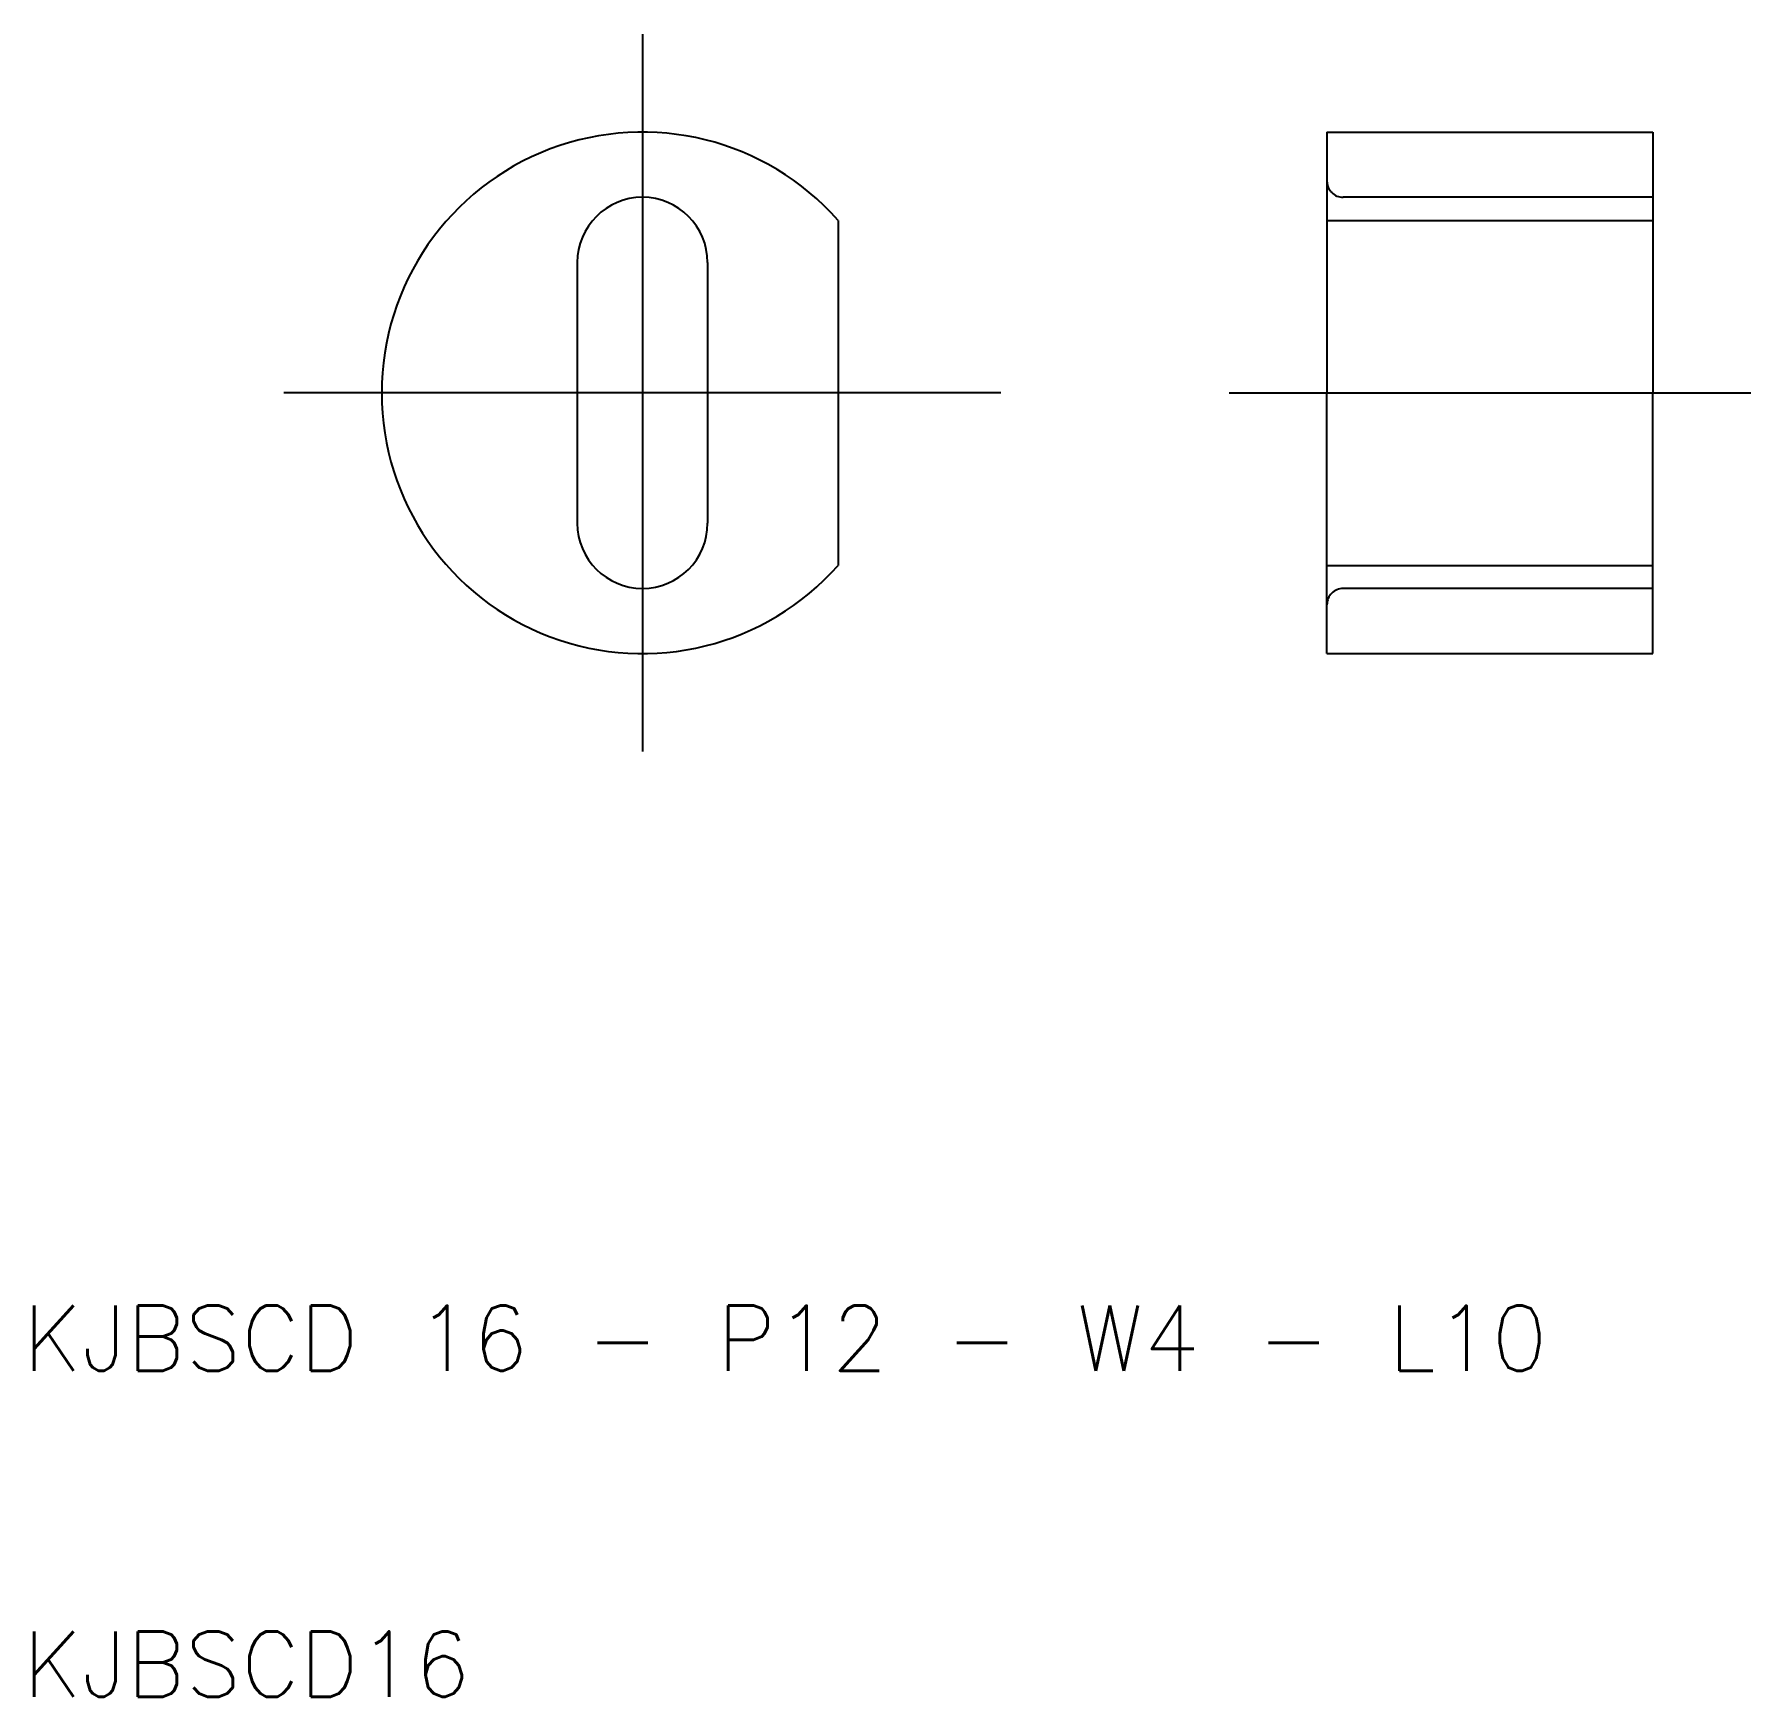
# Model space of a CAD drawing. Extents: x 10.3 to 63, y 10 to 61.
import ezdxf

# ---------------------------------------------------------------- set-up
doc = ezdxf.new("R2010")
doc.units = 0
doc.linetypes.add('CENTER', pattern=[50.8, 31.75, -6.35, 6.35, -6.35])
doc.linetypes.add('DASHED', pattern=[19.05, 12.7, -6.35])
doc.layers.get('0').update_dxf_attribs({"linetype": 'CONTINUOUS'})
doc.layers.add('CENTER', color=1, linetype='CENTER')
doc.styles.get("Standard").update_dxf_attribs({"font": 'txt.shx'})

msp = doc.modelspace()

# ---------------------------------------------------------------- linework, layer by layer
at = {"color": 7, "linetype": 'CONTINUOUS'}
for p, q in [((50, 58), (60, 58)), ((50, 58), (50, 50)), ((60, 58), (60, 50)), ((35, 55.292), (35, 44.708)), ((50, 55.292), (60, 55.292)), ((27, 54), (27, 46)), ((31, 54), (31, 46)), ((50, 42), (50, 50)), ((60, 42), (60, 50)), ((50, 44.708), (60, 44.708)), ((50, 42), (60, 42))]:
    msp.add_line(p, q, dxfattribs=at)
at = {"color": 3, "linetype": 'DASHED'}
for p, q in [((60, 56), (50.5, 56)), ((60, 44), (50.5, 44))]:
    msp.add_line(p, q, dxfattribs=at)
at = {"color": 7, "linetype": 'CONTINUOUS'}
for centre, radius, start, end in [((29, 50), 8, 41.4096, 318.5904), ((29, 54), 2, 0, 180), ((29, 46), 2, 180, 0)]:
    msp.add_arc(centre, radius, start, end, dxfattribs=at)
at = {"color": 3, "linetype": 'DASHED'}
for centre, start, end in [((50.5, 56.5), 180, 270), ((50.5, 43.5), 90, 180)]:
    msp.add_arc(centre, 0.5, start, end, dxfattribs=at)
at = {"layer": 'CENTER'}
for p, q in [((29, 61), (29, 39)), ((40, 50), (18, 50)), ((47, 50), (63, 50))]:
    msp.add_line(p, q, dxfattribs=at)

# ---------------------------------------------------------------- texts
at = {"color": 7, "linetype": 'CONTINUOUS'}
for s, p in [('KJBSCD 16 - P12 - W4 - L10', (10, 20)), ('KJBSCD16', (10, 10))]:
    msp.add_text(s, height=2, dxfattribs=at).set_placement(p)

doc.saveas('drawing.dxf')
